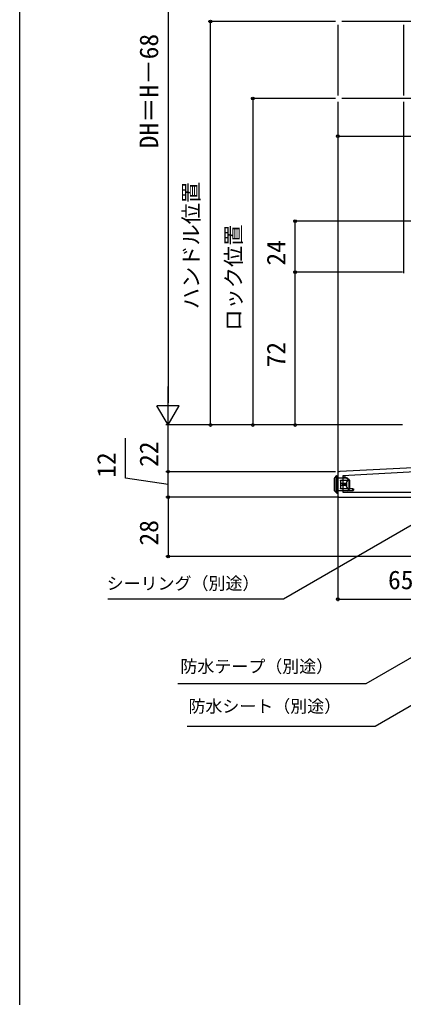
# Model space of a CAD drawing. Units: millimetres, scale not verified. Extents: x -525 to 525, y -783 to 778.
# Drawn here: x -525 to -344, y -195.3 to 265.3 of the extents above; entities that cross this region are included whole.
import ezdxf
from ezdxf.enums import TextEntityAlignment as Align

# ---------------------------------------------------------------- set-up
doc = ezdxf.new("R2010")
doc.units = ezdxf.units.MM
doc.header["$LTSCALE"] = 4
for name, color, linetype in [('0-2_YKK_11', 7, 'Continuous'), ('0-4_YKK_12', 2, 'Continuous'), ('0-5_YKK_13', 4, 'Continuous'), ('0-7_YKK_D', 6, 'Continuous'), ('0-8_YKK_ZWAK', 7, 'Continuous')]:
    doc.layers.add(name, color=color, linetype=linetype)
doc.styles.add('ＭＳ ゴシック', font='')
doc.styles.get('ＭＳ ゴシック').set_extended_font_data('MS Gothic')

msp = doc.modelspace()

# ---------------------------------------------------------------- linework, layer by layer
at = {"layer": '0-2_YKK_11'}
msp.add_line((-375, 51.351), (-375, 41.3), dxfattribs=at)
for points in [[(-323.784, 81.126), (-322.792, 75.5), (-327.6, 75.5), (-327.6, 80.856), (-327.057, 81.724), (-327.377, 82.3), (-330, 82.3), (-330, 54.658), (-374.052, 52.35)], [(-374, 40.3), (-313.4, 40.3), (-313.4, 12.3), (-310, 12.3), (-310, 14.2), (-310.5, 14.7), (-311, 15.2), (-311, 40.3), (-260, 40.3), (-260, 41.8), (-247.5, 41.8), (-247.5, 40.3), (-245, 40.3), (-245, 44.3), (-260, 44.3)]]:
    msp.add_lwpolyline(points, dxfattribs=at)
msp.add_lwpolyline([(-330, 52.656), (-372.6, 50.423), (-372.6, 42.7), (-330, 42.7)], close=True, dxfattribs=at)
for centre, start, end in [((-374, 51.351), 93.00003, 180), ((-374, 41.3), 180.00001, 269.99999)]:
    msp.add_arc(centre, 1, start, end, dxfattribs=at)
at = {"layer": '0-4_YKK_12'}
for p, q in [((-375, 262.82), (-375, 229.57)), ((-338.387, 264.32), (-373.007, 264.32)), ((-344.002, 262.82), (-344.003, 229.57)), ((-375, 226.57), (-375, 51.297)), ((-338.387, 228.07), (-373.007, 228.07)), ((-344.003, 226.57), (-344.004, 145.8))]:
    msp.add_line(p, q, dxfattribs=at)
at = {"layer": '0-5_YKK_13'}
for p, q in [((-376.5, 43.376), (-376.5, 49.276)), ((-376.494, 49.276), (-376.5, 49.276)), ((-375.673, 50.096), (-376.494, 49.276)), ((-376.494, 49.276), (-376.494, 43.424)), ((-375.254, 49.4), (-375.548, 49.4)), ((-375.375, 50.4), (-375.379, 50.395)), ((-375, 49.4), (-375, 43.2)), ((-370.5, 49.2), (-375, 49.2)), ((-373.7, 48.3), (-370.263, 48.3)), ((-373.7, 48.196), (-373.7, 48.3)), ((-373.7, 48.196), (-373.7, 46.8)), ((-370.442, 48.196), (-373.7, 48.196)), ((-372.8, 46.8), (-373.7, 46.8)), ((-373.7, 46.8), (-373.7, 45.8)), ((-372.8, 46.8), (-372.8, 45.8)), ((-372.358, 46.8), (-372.8, 46.8)), ((-372.217, 46.8), (-372.217, 45.8)), ((-371.8, 46.8), (-372.217, 46.8)), ((-371.8, 46.8), (-371.8, 45.8)), ((-371.667, 46.8), (-371.8, 46.8)), ((-371.486, 46.8), (-371.486, 45.8)), ((-371.45, 46.8), (-371.258, 46.8)), ((-371.258, 46.8), (-371.258, 45.8)), ((-371.027, 46.8), (-371.258, 46.8)), ((-371.027, 46.8), (-371.027, 45.8)), ((-370.888, 47.196), (-370.888, 45.404)), ((-369.5, 48.3), (-370.5, 49.2)), ((-369.564, 48.3), (-370.263, 48.3)), ((-369.564, 44.3), (-369.564, 48.3)), ((-369.564, 48.3), (-369.5, 48.3)), ((-369.5, 48.3), (-369.5, 44.3)), ((-376.494, 43.424), (-375.631, 42.561)), ((-375.487, 42.288), (-375.549, 42.349)), ((-375.336, 42.287), (-375.275, 42.2)), ((-370.5, 43.3), (-375, 43.3)), ((-373.7, 45.8), (-373.7, 44.404)), ((-373.7, 44.404), (-370.442, 44.404)), ((-372.217, 45.8), (-372.358, 45.8)), ((-371.8, 45.8), (-372.217, 45.8)), ((-371.667, 45.8), (-371.8, 45.8)), ((-371.486, 45.8), (-371.667, 45.8)), ((-371.45, 45.8), (-371.486, 45.8)), ((-371.258, 45.8), (-371.45, 45.8)), ((-371.027, 45.8), (-371.258, 45.8)), ((-370.5, 43.3), (-369.5, 44.3)), ((-367.8, 43.3), (-370.5, 43.3)), ((-369.564, 44.3), (-370.263, 44.3)), ((-369.5, 44.3), (-369.564, 44.3)), ((-367.8, 44.3), (-367.5, 44.3))]:
    msp.add_line(p, q, dxfattribs=at)
for points in [[(-376.412, 49.488), (-375.591, 50.308), (-375.587, 50.312)], [(-375.254, 49.4), (-375.254, 43.2), (-375.548, 43.2), (-375.548, 49.4)], [(-375.375, 50.4), (-375, 50.4), (-375, 49.4), (-375.254, 49.4)], [(-372.4, 49.2), (-372.4, 49.8), (-370.8, 49.2)], [(-372.358, 45.8), (-372.358, 46.8), (-372.217, 46.8)], [(-371.8, 49.575), (-371.8, 50.1), (-370, 48.9)], [(-371.667, 45.8), (-371.667, 46.8), (-371.486, 46.8)], [(-371.45, 45.8), (-371.45, 46.8), (-371.486, 46.8)], [(-371.027, 46.8), (-370.948, 46.994), (-370.888, 47.196)], [(-370.285, 49.007), (-370, 48.9), (-370, 48.75)], [(-375.549, 42.349), (-376.5, 43.3), (-376.5, 43.376)], [(-375.254, 43.2), (-375, 43.2), (-375, 42.2), (-375.275, 42.2)], [(-372.358, 45.8), (-372.8, 45.8), (-373.7, 45.8)], [(-370.263, 44.3), (-373.7, 44.3), (-373.7, 44.404)], [(-370.888, 45.404), (-370.947, 45.602), (-371.027, 45.8)], [(-367.8, 43.3), (-367.8, 44.3), (-369.5, 44.3)], [(-367.5, 44.3), (-367.5, 43.6), (-367.8, 43.3)]]:
    msp.add_lwpolyline(points, dxfattribs=at)
for centre, radius, start, end in [((-376.2, 49.276), 0.3, 135, 180), ((-376.21, 49.288), 0.284, 135.21566, 182.49633), ((-375.37, 50.091), 0.304, 91.7644, 179.04855), ((-375.39, 50.109), 0.284, 135.21566, 182.49633), ((-375.383, 50.099), 0.295, 89.30544, 134.94469), ((-375.375, 50.1), 0.3, 90, 135), ((-375.319, 42.601), 0.314, 187.32627, 266.78077), ((-375.347, 42.549), 0.284, 177.50367, 224.78434), ((-375.383, 42.523), 0.24, 226.38814, 281.18869), ((-375.275, 42.5), 0.3, 225, 270)]:
    msp.add_arc(centre, radius, start, end, dxfattribs=at)
for centre, major_axis, ratio, start_param, end_param in [((-375.688, 49.4), (0, 0.7), 0.2, 4.712389, 6.1791526), ((-375.394, 49.4), (0, 1), 0.14, 4.712389, 6.1791526), ((-368.71, 46.3), (0, 2.9), 0.789474, 0.8581397, 1.2566748), ((-370.263, 48), (0, 0.3), 0.789474, 6.2831853, 7.141325), ((-376.2, 43.424), (0.286, 0.119), 0.756388, 2.640578, 2.8379736), ((-375.688, 43.2), (0, 0.7), 0.2, 3.5625567, 4.712389), ((-375.394, 43.2), (0, 1), 0.14, 3.5625567, 4.712389), ((-368.71, 46.3), (0, 2.9), 0.789474, 1.8849178, 2.283453), ((-370.263, 44.6), (0, 0.3), 0.789474, 2.283453, 3.1415927)]:
    msp.add_ellipse(centre, major_axis=major_axis, ratio=ratio, start_param=start_param, end_param=end_param, dxfattribs=at)
at = {"layer": '0-7_YKK_D'}
for p, q in [((-455, 410.799), (-455, 84.8)), ((-376.106, 264.32), (-436, 264.32)), ((-435, 74.301), (-435, 264.32)), ((-376.106, 228.07), (-416, 228.07)), ((-415, 228.07), (-415, 74.301)), ((-375.004, 210.3), (-260, 210.3)), ((-338.051, 170.3), (-396, 170.3)), ((-395, 146.3), (-395, 170.3)), ((-344.5, 146.3), (-396, 146.3)), ((-344.504, 146.3), (-396, 146.3)), ((-395, 74.3), (-395, 146.3)), ((-455, 74.3), (-455, 92.487)), ((-455, 74.3), (-460.25, 83.394)), ((-449.75, 83.394), (-460.25, 83.394)), ((-455, 74.3), (-449.75, 83.394)), ((-344.5, 74.3), (-456, 74.3)), ((-344.5, 74.3), (-456, 74.3)), ((-455, 52.3), (-455, 74.3)), ((-344.5, 74.301), (-436, 74.301)), ((-345.5, 74.301), (-416, 74.301)), ((-344.5, 74.3), (-396, 74.3)), ((-376.004, 52.3), (-456, 52.3)), ((-376.004, 52.3), (-456, 52.3)), ((-455, 40.3), (-455, 52.3)), ((-375, 40.3), (-456, 40.3)), ((-378, 40.3), (-456, 40.3)), ((-455, 40.3), (-455, 12.3)), ((-375, 40.8), (-375, -8.7)), ((-313.9, 12.3), (-456, 12.3)), ((-375, -7.7), (-310, -7.7))]:
    msp.add_line(p, q, dxfattribs=at)
for points in [[(-455, 46.3), (-475, 49.3), (-475, 68.027)], [(-330.682, 32.603), (-332.89, 31.328), (-400.489, -7.7), (-483.319, -7.7)], [(-311, -18.414), (-313.208, -19.689), (-361.724, -47.7), (-450.442, -47.7)], [(-309, -39.803), (-311.208, -41.078), (-357.319, -67.7), (-446.037, -67.7)]]:
    msp.add_lwpolyline(points, dxfattribs=at)
for centre in [(-435, 264.32), (-415, 228.07), (-375.004, 210.3), (-395, 170.3), (-395, 146.3), (-395, 146.3), (-435, 74.301), (-415, 74.301), (-395, 74.3), (-455, 52.3), (-455, 40.3), (-455, 40.3), (-455, 12.3), (-375, -7.7)]:
    msp.add_circle(centre, 0.637, dxfattribs=at)
at = {"layer": '0-8_YKK_ZWAK'}
msp.add_line((-525, 747.3), (-525, -782.7), dxfattribs=at)

# ---------------------------------------------------------------- texts
at = {"layer": '0-7_YKK_D', "style": 'ＭＳ ゴシック'}
for s, height, p in [('DH＝H－68', 8.798, (-457, 204.607)), ('ハンドル位置', 7.331, (-438.25, 128.856)), ('ロック位置', 7.331, (-418.25, 118.714)), ('24', 8.798, (-397, 149.403)), ('72', 8.798, (-397, 101.437)), ('22', 8.798, (-457, 54.573)), ('12', 8.798, (-477, 49.459)), ('28', 8.798, (-457, 17.539))]:
    msp.add_text(s, height=height, rotation=90, dxfattribs=at).set_placement(p, align=Align.BOTTOM_LEFT)
for s, height, p in [('65', 8.798, (-351.261, -5.7)), ('シーリング（別途）', 5.865, (-483.914, -5)), ('防水テープ（別途）', 5.865, (-449.145, -44.114)), ('防水シート（別途）', 5.865, (-445.369, -62.877))]:
    msp.add_text(s, height=height, dxfattribs=at).set_placement(p, align=Align.BOTTOM_LEFT)

doc.saveas('drawing.dxf')
